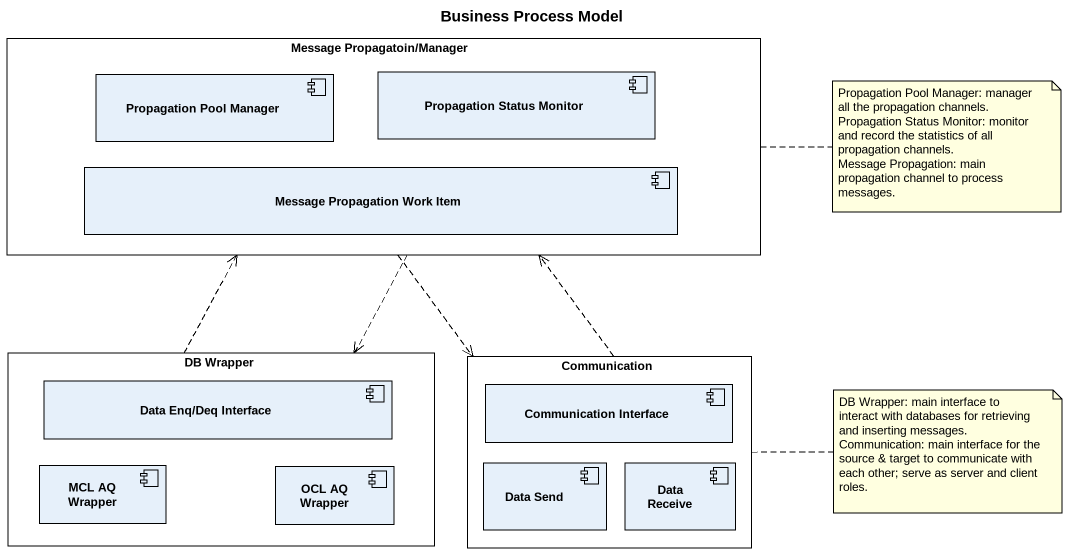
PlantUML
@startuml
title Business Process Model
rectangle "Message Propagatoin/Manager" as Message_Propagatoin_Manager {
  component "Propagation Pool Manager" as Propagation_Pool_Manager
  component "Propagation Status Monitor" as Propagation_Status_Monitor
  component "Message Propagation Work Item" as Message_Propagation_Work
}
rectangle "DB Wrapper" as DB_Wrapper {
  component "Data Enq/Deq Interface" as Data_Enq_Deq_Interface
  component "MCL AQ Wrapper" as MCL_AQ_Wrapper
  component "OCL AQ Wrapper" as OCL_AQ_Wrapper
}
rectangle Communication {
  component "Communication Interface" as Communication_Interface
  component "Data Send" as Data_Send
  component "Data Receive" as Data_Receive
}
Message_Propagatoin_Manager ..> DB_Wrapper
Message_Propagatoin_Manager ..> Communication
DB_Wrapper .up.> Message_Propagatoin_Manager
Communication .up.> Message_Propagatoin_Manager
note right of Message_Propagatoin_Manager
  Propagation Pool Manager: manager all the propagation channels.
  Propagation Status Monitor: monitor and record the statistics of all propagation channels.
  Message Propagation: main propagation channel to process messages.
end note
note right of Communication
  DB Wrapper: main interface to interact with databases for retrieving and inserting messages.
  Communication: main interface for the source & target to communicate with each other; serve as server and client roles.
end note
@enduml
